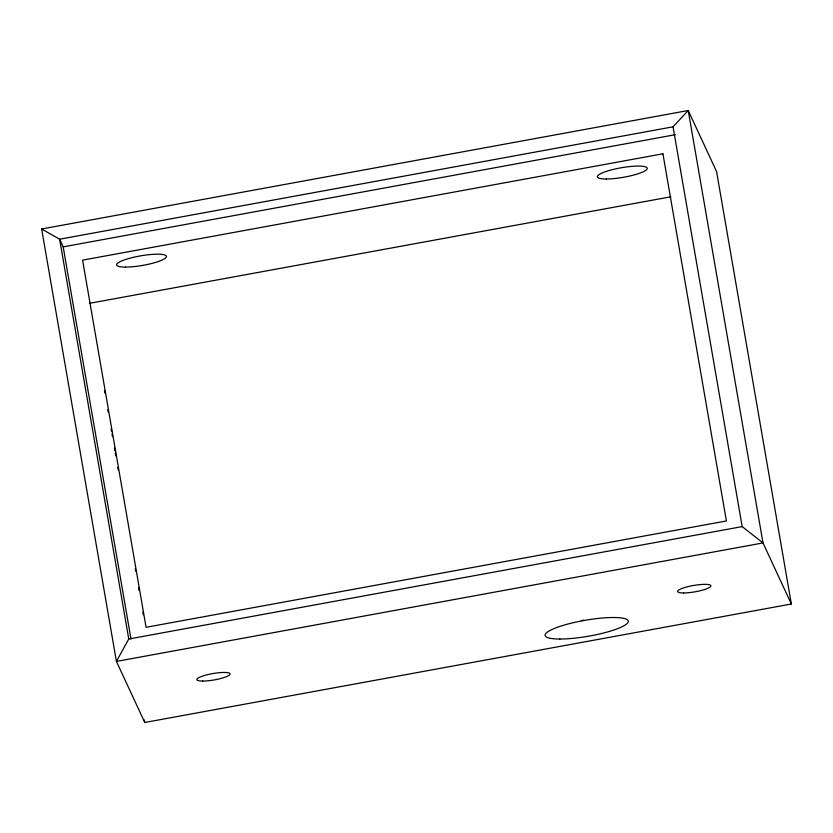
<?xml version="1.0" encoding="UTF-8"?>
<svg xmlns="http://www.w3.org/2000/svg" width="833" height="833" viewBox="0 0 833 833"><rect width="100%" height="100%" fill="white"/><g stroke="black" fill="none" stroke-linecap="round" stroke-linejoin="round"><path stroke-width="1.25" d="M41.65 228.992L59.632 239.217L128.761 639.015L116.422 661.423L144.775 722.492L791.35 604.008L716.578 171.577L688.225 110.508L41.65 228.992L116.422 661.423L763.007 542.939L791.35 604.008M673.054 126.814L688.225 110.508L763.007 542.939L742.182 526.602L673.054 126.814L59.632 239.217L63.183 246.87L130.989 638.973M63.183 246.87L675.324 134.686M89.402 303.347L670.867 196.786M128.761 639.015L742.182 526.602M104.469 390.479L104.906 393.041M107.79 409.701L108.228 412.262M111.112 428.922L111.56 431.484M111.997 434.045L112.445 436.607M114.433 448.144L114.881 450.705M115.318 453.267L115.766 455.828M117.755 467.365L118.203 469.927M135.269 568.595L135.706 571.157M138.59 587.817L139.028 590.378M142.797 612.161L143.245 614.723M144.328 719.941L144.775 722.492M583.839 620.2A42.191 8.132 -9.8 0 1 581.413 620.585M662.922 153.793L82.582 260.146L146.077 627.301L726.407 520.958L662.922 153.793M606.237 178.991A25.313 4.883 -9.8 0 0 646.887 169.318A25.313 4.883 -9.8 0 0 613.827 169.286A25.313 4.883 -9.8 0 0 606.237 178.991M125.45 267.101A25.313 4.883 -9.8 0 0 166.1 257.418A25.313 4.883 -9.8 0 0 133.041 257.397A25.313 4.883 -9.8 0 0 125.45 267.101M559.932 639.026A42.191 8.132 -9.8 0 0 627.686 622.897A42.191 8.132 -9.8 0 0 572.583 622.855A42.191 8.132 -9.8 0 0 559.932 639.026M202.763 681.061A16.879 3.249 -9.8 0 0 229.866 674.605A16.879 3.249 -9.8 0 0 207.823 674.595A16.879 3.249 -9.8 0 0 202.763 681.061M683.549 592.95A16.879 3.249 -9.8 0 0 710.653 586.505A16.879 3.249 -9.8 0 0 688.62 586.484A16.879 3.249 -9.8 0 0 683.549 592.95"/></g></svg>
